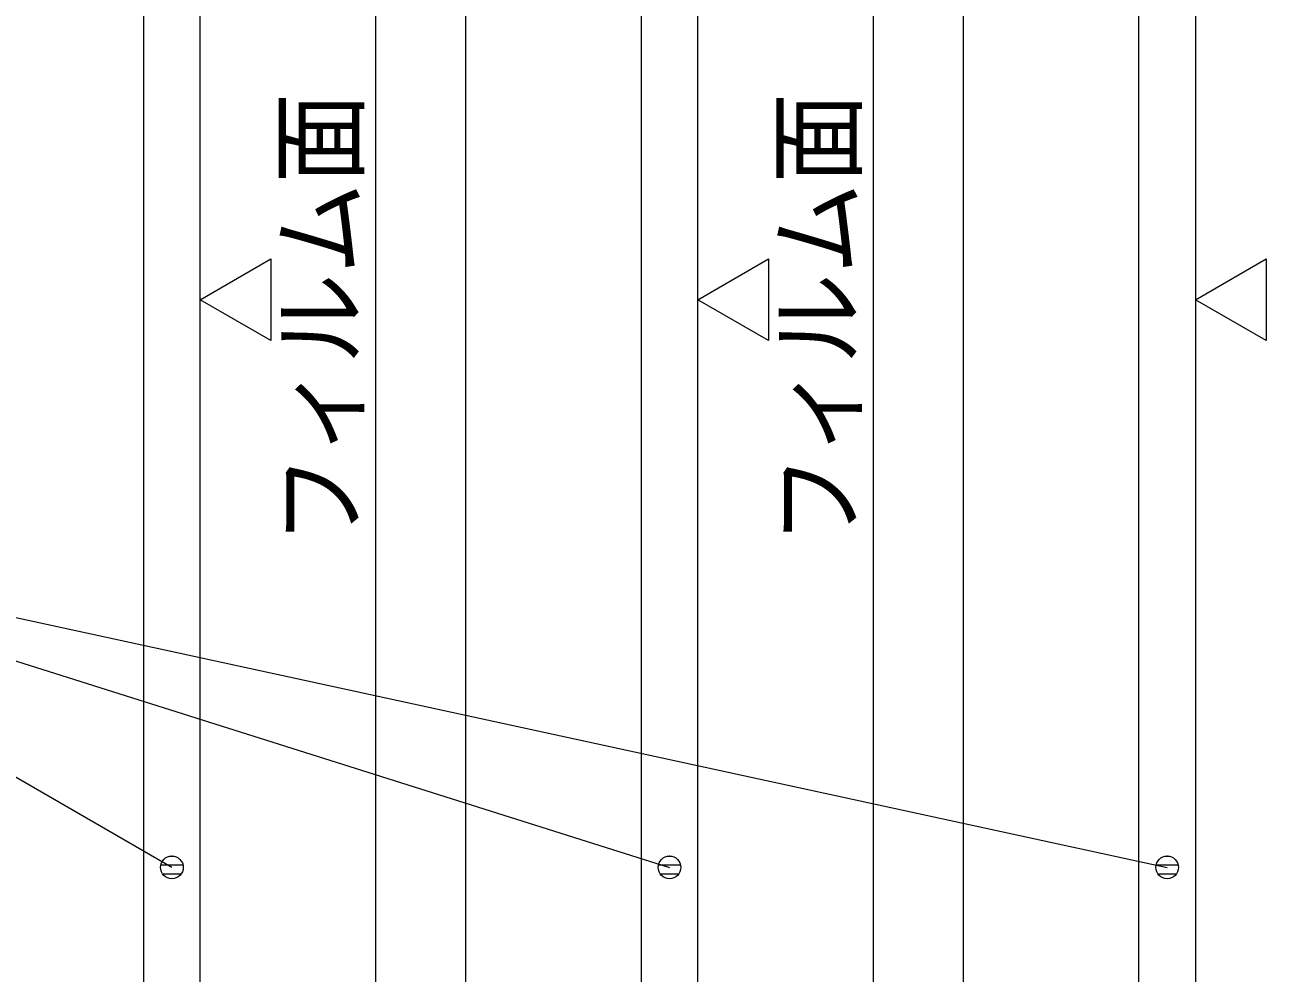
# Model space of a CAD drawing. Units: millimetres, scale not verified. Extents: x -6062 to 6062, y -3045 to 3045.
# Drawn here: x 800 to 1348, y -409 to 10 of the extents above; entities that cross this region are included whole.
import ezdxf
from ezdxf.enums import TextEntityAlignment as Align

# ---------------------------------------------------------------- set-up
doc = ezdxf.new("R2010")
doc.units = ezdxf.units.MM
doc.header["$LTSCALE"] = 20
doc.layers.add('0-3_2寸法-3', color=7, linetype='Continuous', lineweight=9)
doc.layers.add('0-4_3一般', color=7, linetype='Continuous', lineweight=9)
doc.styles.add('ＭＳ ゴシック', font='')
doc.styles.get('ＭＳ ゴシック').set_extended_font_data('MS Gothic')

# ---------------------------------------------------------------- blocks, each defined once
blk = doc.blocks.new('グループ-88')
at = {"layer": '0-4_3一般'}
blk.add_line((54843.7, 17304.9), (54843.7, -36700), dxfattribs=at)
blk.add_lwpolyline([(53293.7, -34100), (53293.7, 14504.9), (52793.7, 14504.9), (52793.7, -34100)], close=True, dxfattribs=at)
blk = doc.blocks.new('グループ-99')
at = {"layer": '0-4_3一般'}
for p, q in [((57193.7, 14704.9), (57193.7, -34100)), ((57693.7, -34100), (57693.7, 14704.9))]:
    blk.add_line(p, q, dxfattribs=at)
blk.add_lwpolyline([(59243.7, 17304.9), (59243.7, -36700), (55643.7, -36700), (55643.7, 17304.9)], close=True, dxfattribs=at)
blk = doc.blocks.new('グループ-107')
at = {"layer": '0-4_3一般'}
blk.add_line((60043.7, -38000), (60043.7, 21004.9), dxfattribs=at)
blk.add_lwpolyline([(62093.7, 16604.9), (62093.7, -33600), (61593.7, -33600), (61593.7, 16604.9)], close=True, dxfattribs=at)
blk = doc.blocks.new('グループ-122')
at = {"layer": '0-4_3一般'}
for name in ['グループ-107', 'グループ-88', 'グループ-99']:
    blk.add_blockref(name, (0, 0), dxfattribs=at)
blk = doc.blocks.new('グループ-124')
at = {"layer": '0-4_3一般'}
blk.add_blockref('グループ-122', (0, 0), dxfattribs=at)

msp = doc.modelspace()

# ---------------------------------------------------------------- linework, layer by layer
at = {"layer": '0-3_2寸法-3'}
for p, q in [((599.68, -209), (1084.68, -362)), ((599.68, -209), (1304.68, -362)), ((869.58, -361.01), (859.79, -361.01)), ((864.86, -357.01), (864.51, -357.01)), ((864.86, -357.01), (864.51, -357.01)), ((1089.58, -361.01), (1079.79, -361.01)), ((1084.85, -357.01), (1084.52, -357.01)), ((1084.85, -357.01), (1084.52, -357.01)), ((1309.58, -361.01), (1299.79, -361.01)), ((1304.85, -357.01), (1304.52, -357.01)), ((1304.85, -357.01), (1304.52, -357.01)), ((868.68, -365.01), (860.69, -365.01)), ((1088.68, -365.01), (1080.69, -365.01)), ((1308.68, -365.01), (1300.69, -365.01))]:
    msp.add_line(p, q, dxfattribs=at)
for points in [[(908.43, -93.1), (908.43, -129.17), (877.18, -111.14)], [(1128.43, -93.1), (1128.43, -129.17), (1097.18, -111.14)], [(1348.43, -93.1), (1348.43, -129.17), (1317.18, -111.14)]]:
    msp.add_lwpolyline(points, close=True, dxfattribs=at)
msp.add_lwpolyline([(864.68, -362), (599.68, -209), (469.65, -209)], dxfattribs=at)
for centre in [(864.68, -362), (864.68, -362), (1084.68, -362), (1084.68, -362), (1304.68, -362), (1304.68, -362)]:
    msp.add_circle(centre, 5.01, dxfattribs=at)

# ---------------------------------------------------------------- block references
at = {"layer": '0-4_3一般', "xscale": 0.05, "yscale": 0.05}
msp.add_blockref('グループ-124', (-1787.5, 0), dxfattribs=at)

# ---------------------------------------------------------------- texts
at = {"layer": '0-3_2寸法-3', "style": 'ＭＳ ゴシック', "width": 0.9}
for p in [(956.03, -219.5), (1176.03, -219.5)]:
    msp.add_text('フィルム面', height=32.55, rotation=90, dxfattribs=at).set_placement(p, align=Align.BOTTOM_LEFT)

doc.saveas('drawing.dxf')
